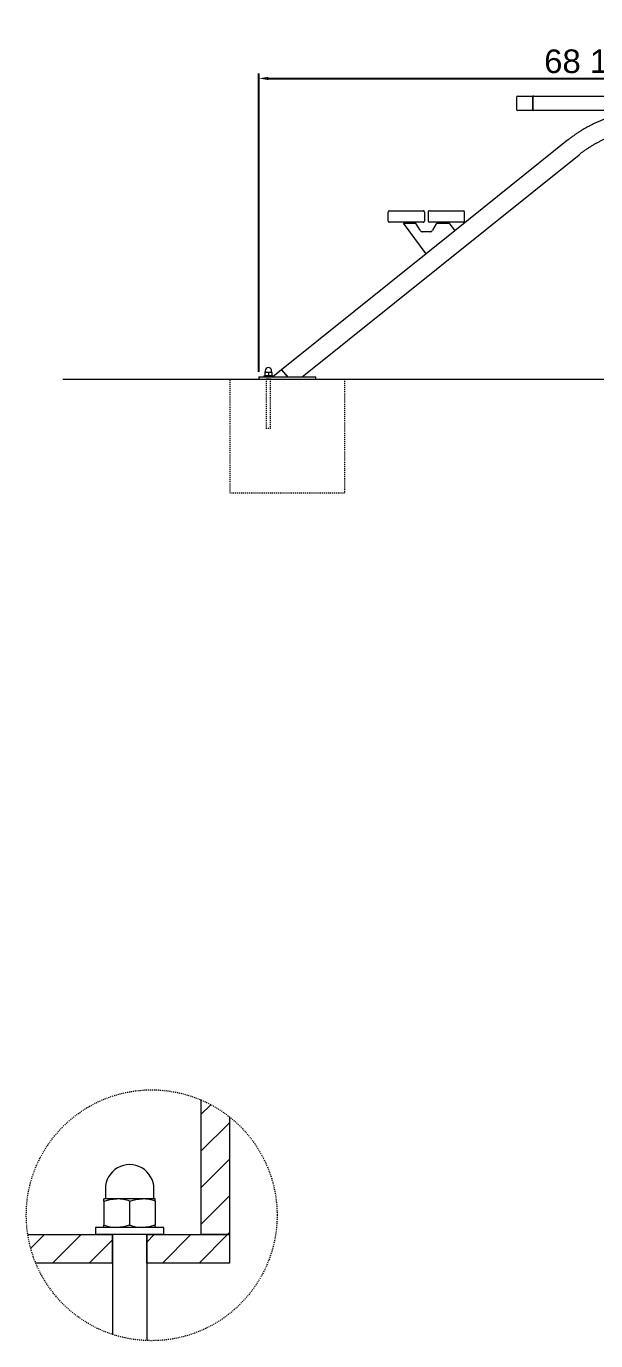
# Model space of a CAD drawing. Header units: inches. Extents: x -12 to 279, y -12 to 159.
# Drawn here: x 104.8 to 163.7, y 17.6 to 153.6 of the extents above; entities that cross this region are included whole.
import ezdxf

# ---------------------------------------------------------------- set-up
doc = ezdxf.new("R2010")
doc.units = ezdxf.units.IN
doc.linetypes.add('HIDDEN', pattern=[1.905, 1.27, -0.635])
for name, color, linetype, lineweight in [('ZANO_R', 7, 'Continuous', 0), ('ZANO_R_przerywana', 250, 'HIDDEN', 0), ('ZANO_W', 1, 'Continuous', 0)]:
    doc.layers.add(name, color=color, linetype=linetype, lineweight=lineweight)
doc.styles.get("Standard").update_dxf_attribs({"font": 'arial.ttf'})
doc.dimstyles.new('amerykanie', dxfattribs={"dimtxt": 50, "dimasz": 50, "dimexe": 0.5, "dimexo": 0.5, "dimgap": 1, "dimtad": 1, "dimdec": 0, "dimzin": 0, "dimlunit": 5, "dimtxsty": 'Standard', "dimcen": 0.09, "dimclrd": 1, "dimclre": 1, "dimclrt": 1, "dimazin": 0, "dimtfac": 1, "dimtdec": 0, "dimtmove": 0, "dimatfit": 3, "dimfxl": 1, "dimtzin": 0, "dimarcsym": 1})

# ---------------------------------------------------------------- blocks, each defined once
blk = doc.blocks.new('*D369')
at = {"layer": 'ZANO_W', "color": 1, "lineweight": -2}
for p, q in [((128.84, 117.83), (128.84, 148.7)), ((197.35, 146.75), (197.35, 148.7)), ((129.84, 148.2), (196.35, 148.2))]:
    blk.add_line(p, q, dxfattribs=at)
at = {"layer": 'ZANO_W', "color": 1}
for points in [[(129.84, 148.37), (129.84, 148.03), (128.84, 148.2)], [(196.35, 148.03), (196.35, 148.37), (197.35, 148.2)]]:
    blk.add_solid(points, dxfattribs=at)
at = {"layer": 'ZANO_W', "color": 1, "insert": (163.1, 149.96), "char_height": 2.438, "attachment_point": 5}
blk.add_mtext('68 1/2', dxfattribs=at)

msp = doc.modelspace()

# ---------------------------------------------------------------- linework, layer by layer
at = {"layer": 'ZANO_R'}
for p, q in [((155.51725, 146.25302), (155.51725, 144.99298)), ((155.51727, 146.25302), (155.51725, 146.25302)), ((155.63539, 146.37115), (155.85921, 146.37115)), ((155.85921, 146.37115), (156.59422, 146.37115)), ((156.59422, 146.37115), (157.24086, 146.37115)), ((157.18233, 144.99298), (157.18233, 146.25302)), ((157.22859, 144.99298), (157.22859, 146.25302)), ((157.28712, 146.37115), (157.24086, 146.37115)), ((157.28712, 146.37115), (157.93376, 146.37115)), ((157.93376, 146.37115), (159.39066, 146.37115)), ((159.39066, 146.37115), (196.50994, 146.37115)), ((155.51725, 144.99298), (155.51727, 144.99298)), ((155.85921, 144.87485), (155.63539, 144.87485)), ((156.59422, 144.87485), (155.85921, 144.87485)), ((157.24086, 144.87485), (156.59422, 144.87485)), ((157.28712, 144.87485), (157.24086, 144.87485)), ((157.93376, 144.87485), (157.28712, 144.87485)), ((159.39066, 144.87485), (157.93376, 144.87485)), ((196.50994, 144.87485), (159.39066, 144.87485)), ((160.78578, 141.79713), (149.11754, 132.43912)), ((133.31663, 117.32867), (161.97612, 140.31289)), ((142.23287, 133.4328), (142.23287, 134.37783)), ((142.351, 134.49596), (143.2763, 134.49596)), ((143.2763, 133.31467), (142.351, 133.31467)), ((143.2763, 134.49596), (145.85541, 134.49596)), ((145.85541, 133.31467), (143.2763, 133.31467)), ((145.85541, 134.49596), (145.85632, 134.49596)), ((145.85632, 133.31467), (145.85541, 133.31467)), ((145.97353, 134.37783), (145.97353, 133.4328)), ((145.97445, 134.37783), (145.97445, 133.4328)), ((146.36729, 134.37783), (146.36729, 133.4328)), ((146.48542, 134.49596), (148.98577, 134.49596)), ((148.98577, 133.31467), (146.48542, 133.31467)), ((148.98577, 134.49596), (149.98988, 134.49596)), ((149.98988, 133.31467), (148.98577, 133.31467)), ((149.98988, 134.49596), (149.99085, 134.49596)), ((149.99085, 133.31467), (149.98988, 133.31467)), ((150.10898, 133.4328), (150.10898, 134.37783)), ((146.15761, 130.06482), (143.80826, 133.22479)), ((143.80826, 133.22479), (145.01402, 133.22479)), ((145.01402, 133.22479), (145.01403, 133.22479)), ((145.52098, 132.48846), (145.13678, 133.15392)), ((145.52099, 132.48846), (145.13679, 133.15392)), ((145.52105, 132.48846), (145.13685, 133.15392)), ((145.52106, 132.48846), (145.13686, 133.15392)), ((146.56151, 132.33883), (145.78015, 132.33883)), ((149.11891, 132.43727), (146.15761, 130.06482)), ((147.20488, 133.15392), (146.82068, 132.48846)), ((147.32765, 133.22479), (148.53341, 133.22479)), ((148.53341, 133.22479), (149.11891, 132.43727)), ((148.53342, 133.22479), (148.53341, 133.22479)), ((148.53342, 133.22479), (148.53348, 133.22479)), ((148.53342, 133.22479), (149.11754, 132.43912)), ((148.53348, 133.22479), (149.11758, 132.43915)), ((148.53348, 133.22479), (148.53348, 133.22479)), ((148.53348, 133.22479), (149.11758, 132.43915)), ((149.11891, 132.43727), (149.11891, 132.43727)), ((146.15742, 130.06508), (131.20078, 118.06975)), ((146.15761, 130.06482), (146.15761, 130.06482)), ((125.88929, 117.09166), (137.70217, 117.09166)), ((125.88929, 117.09166), (137.70217, 117.09166)), ((128.84251, 117.32792), (128.84251, 117.09166)), ((128.84251, 117.32792), (134.74895, 117.32792)), ((129.3544, 117.42636), (129.3544, 117.32792)), ((129.3544, 117.42636), (130.29534, 117.42636)), ((129.64973, 117.82012), (129.47253, 117.82012)), ((129.47253, 117.78847), (129.47253, 117.45801)), ((129.49222, 117.95794), (129.49222, 117.82996)), ((130.06271, 117.09166), (129.59113, 117.09166)), ((129.64973, 117.82012), (130.00411, 117.82012)), ((129.82692, 117.78847), (129.82692, 117.45801)), ((130.00411, 117.82012), (130.18131, 117.82012)), ((130.16162, 117.82996), (130.16162, 117.95794)), ((130.18131, 117.78847), (130.18131, 117.45801)), ((131.20079, 118.06976), (130.27925, 117.3307)), ((130.28146, 117.32792), (130.27925, 117.33067)), ((130.29534, 117.42636), (130.29943, 117.42636)), ((130.29943, 117.34689), (130.29943, 117.42636)), ((131.20078, 118.06975), (131.79641, 117.32707)), ((134.74895, 117.09166), (134.74895, 117.32792)), ((122.85607, 42.52583), (122.85607, 28.6023)), ((122.85607, 41.00635), (123.88248, 42.03277)), ((122.85607, 37.21828), (125.80882, 40.17103)), ((125.80882, 40.76904), (125.80882, 28.6023)), ((122.85607, 33.43021), (125.80882, 36.38296)), ((112.96434, 33.32671), (112.96434, 32.36707)), ((117.98401, 32.36707), (117.98401, 33.32671)), ((112.8167, 32.05589), (112.8167, 32.29325)), ((114.14543, 32.29325), (112.8167, 32.29325)), ((112.8167, 32.05589), (113.46768, 32.2281)), ((112.8167, 32.05589), (112.8167, 29.57785)), ((113.46768, 32.2281), (114.14543, 32.29325)), ((116.80291, 32.29325), (114.14543, 32.29325)), ((115.47418, 32.05589), (116.12516, 32.2281)), ((115.47418, 32.05589), (115.47418, 29.57785)), ((116.12516, 32.2281), (116.80291, 32.29325)), ((118.13166, 32.29325), (116.80291, 32.29325)), ((118.13166, 32.05589), (118.13166, 32.29325)), ((118.13166, 32.05589), (118.13166, 29.57785)), ((122.85607, 29.64213), (125.80882, 32.59489)), ((104.93094, 28.60892), (113.70252, 28.6023)), ((105.23661, 27.17497), (106.67024, 28.6086)), ((107.49926, 25.64955), (110.45492, 28.60521)), ((111.93086, 29.34049), (111.93086, 28.60231)), ((119.01747, 29.34049), (111.93086, 29.34049)), ((119.01747, 28.60231), (111.93086, 28.60231)), ((112.8167, 29.34049), (112.8167, 29.57785)), ((113.70252, 25.64955), (113.70252, 28.6023)), ((113.70252, 28.6023), (113.70252, 18.26511)), ((114.8232, 29.40564), (114.14543, 29.34049)), ((115.47418, 29.57785), (114.8232, 29.40564)), ((117.48066, 29.40564), (116.80291, 29.34049)), ((117.24583, 25.64955), (117.24583, 28.6023)), ((117.24583, 28.6023), (125.80882, 28.6023)), ((117.24583, 28.6023), (117.24583, 17.62598)), ((117.24583, 27.81997), (118.02816, 28.6023)), ((118.13166, 29.57785), (117.48066, 29.40564)), ((118.13166, 29.34049), (118.13166, 29.57785)), ((118.86348, 25.64955), (121.81623, 28.6023)), ((119.01747, 28.60231), (119.01747, 29.34049)), ((122.65155, 25.64955), (125.60431, 28.6023)), ((125.80882, 28.6023), (122.85607, 28.6023)), ((125.60431, 28.6023), (125.80882, 28.80682)), ((111.28733, 25.64955), (113.70252, 28.06474)), ((113.70252, 25.64955), (105.69912, 25.64955)), ((125.80882, 25.64955), (117.24583, 25.64955))]:
    msp.add_line(p, q, dxfattribs=at)
at = {"layer": 'ZANO_R', "flags": 128}
for points in [[(157.24086, 146.37115), (157.22944, 146.36888), (157.21846, 146.36215), (157.20835, 146.35124), (157.19948, 146.33655), (157.1922, 146.31865), (157.18679, 146.29822), (157.18346, 146.27606), (157.18233, 146.25302)], [(157.22859, 146.25302), (157.22971, 146.27606), (157.23305, 146.29822), (157.23845, 146.31865), (157.24573, 146.33655), (157.2546, 146.35124), (157.26472, 146.36215), (157.2757, 146.36888), (157.28712, 146.37115)], [(157.18233, 144.99298), (157.18346, 144.96993), (157.18679, 144.94777), (157.1922, 144.92735), (157.19948, 144.90945), (157.20835, 144.89476), (157.21846, 144.88384), (157.22944, 144.87712), (157.24086, 144.87485)], [(157.28712, 144.87485), (157.2757, 144.87712), (157.26472, 144.88384), (157.2546, 144.89476), (157.24573, 144.90945), (157.23845, 144.92735), (157.23305, 144.94777), (157.22971, 144.96993), (157.22859, 144.99298)], [(130.28149, 117.32792), (130.2809, 117.32865), (130.27999, 117.32978), (130.27945, 117.33046), (130.27925, 117.3307), (130.27925, 117.3307)], [(131.20079, 118.06976), (131.20079, 118.06976), (131.20521, 118.06425), (131.21824, 118.048), (131.2397, 118.02126), (131.26926, 117.9844), (131.30649, 117.93797), (131.35087, 117.88265), (131.40172, 117.81924), (131.45833, 117.74866), (131.51985, 117.67194), (131.5854, 117.59021), (131.65401, 117.50466), (131.7247, 117.41652), (131.79641, 117.3271)], [(131.79641, 117.3271), (131.7247, 117.41652), (131.65401, 117.50466), (131.5854, 117.59021), (131.51985, 117.67194), (131.45833, 117.74866), (131.40172, 117.81924), (131.35087, 117.88265), (131.30649, 117.93797), (131.26926, 117.9844), (131.2397, 118.02126), (131.21824, 118.048), (131.20521, 118.06425), (131.20079, 118.06976), (131.20079, 118.06976)]]:
    msp.add_lwpolyline(points, dxfattribs=at)
at = {"layer": 'ZANO_R'}
for points in [[(108.57324, 117.09166), (202.80789, 117.09166)], [(125.80882, 28.6023), (125.80882, 25.64955)]]:
    msp.add_lwpolyline(points, dxfattribs=at)
for centre, radius, start, end in [((155.63537, 146.25302), 0.11813, 90, 180), ((155.63537, 144.99298), 0.11813, 180, 270), ((142.351, 134.37783), 0.11813, 90, 179.9466133), ((142.351, 133.4328), 0.11813, 179.9466133, 270), ((145.85632, 134.37783), 0.11813, 0.001321, 90.0013209), ((149.98988, 134.37783), 0.11813, 0.0533867, 90), ((149.98988, 133.4328), 0.11813, 270, 0.0533867), ((149.99085, 134.37783), 0.11813, 0.0533867, 90), ((149.99085, 133.4328), 0.11813, 270, 0.0533867), ((145.01402, 133.08304), 0.14175, 30.0000323, 90), ((145.01403, 133.08304), 0.14175, 30.0000323, 90), ((145.01409, 133.08304), 0.14175, 30.0000323, 90), ((145.78015, 132.63809), 0.29926, 210.0000323, 270), ((145.78016, 132.63809), 0.29926, 210.0000323, 270), ((145.78023, 132.63809), 0.29926, 210.0000323, 270), ((145.78022, 132.63809), 0.29926, 251.517042, 270), ((146.56151, 132.63809), 0.29926, 270, 329.9999677), ((147.32765, 133.08304), 0.14175, 90, 149.9999677), ((129.48238, 117.82996), 0.00984, 270, 0), ((129.82692, 117.95794), 0.3347, 0, 180), ((130.17146, 117.82996), 0.00984, 180, 270), ((115.47418, 33.32672), 2.50984, 359.9997308, 180.0002692), ((112.89051, 32.36708), 0.07383, 270.0029354, 359.9902351), ((114.11145, 28.26518), 4.02821, 70.2269566, 89.5167659), ((116.76894, 28.26518), 4.02821, 70.2269566, 89.5167659), ((118.05785, 32.36708), 0.07383, 180.0097649, 269.9970646), ((114.17944, 33.36881), 4.02846, 250.2279308, 269.5162644), ((116.83692, 33.36881), 4.02846, 250.2279308, 269.5162644)]:
    msp.add_arc(centre, radius, start, end, dxfattribs=at)
for centre, major_axis, ratio, start_param, end_param in [((145.85541, 134.37783), (0, 0.11813), 0.999953889, 4.71238898, 6.283185307), ((145.85541, 133.4328), (0, 0.11813), 0.999953889, 3.141592654, 4.71238898), ((145.85632, 133.4328), (0.11813, 0), 0.999953892, 4.71238898, 6.283185307), ((146.48542, 134.37783), (0.11813, 0), 0.99998463, 1.570796327, 3.141592654), ((146.48542, 133.4328), (0.11813, 0), 0.99998463, 3.141592654, 4.71238898), ((131.79573, 117.32792), (1.5209, 0.00079), 0.000558645, 5.537304429, 6.282488011), ((131.79573, 117.32792), (1.5209, 0.00076), 0.00053789, 5.53730444, 6.282513918)]:
    msp.add_ellipse(centre, major_axis=major_axis, ratio=ratio, start_param=start_param, end_param=end_param, dxfattribs=at)
for points, knots in [([(174.75857, 141.55839), (174.73005, 141.60337), (174.65156, 141.72717), (174.51487, 141.92405), (174.34597, 142.14665), (174.16726, 142.36132), (173.97913, 142.56794), (173.78174, 142.76625), (173.57533, 142.95606), (173.36011, 143.13715), (173.13629, 143.30934), (172.90412, 143.47244), (172.66383, 143.62624), (172.41566, 143.77058), (172.15988, 143.90528), (171.89676, 144.03016), (171.62659, 144.14507), (171.34965, 144.24985), (171.06627, 144.34435), (170.77677, 144.42845), (170.48148, 144.50202), (170.18076, 144.56496), (169.87496, 144.61718), (169.56446, 144.6586), (169.24963, 144.68916), (168.93087, 144.70882), (168.60856, 144.71756), (168.2831, 144.71537), (167.95489, 144.70225), (167.62433, 144.67823), (167.29181, 144.64334), (166.95775, 144.59765), (166.62254, 144.54121), (166.28659, 144.47411), (165.95027, 144.39644), (165.614, 144.30831), (165.27817, 144.20985), (164.94315, 144.10117), (164.60935, 143.98242), (164.27713, 143.85376), (163.94688, 143.71534), (163.61898, 143.56733), (163.29378, 143.40992), (162.97166, 143.2433), (162.65298, 143.06766), (162.33809, 142.88321), (162.02735, 142.69017), (161.7211, 142.48875), (161.41969, 142.27921), (161.12868, 142.06552), (160.9185, 141.90319), (160.80679, 141.81392), (160.78578, 141.79713)], [0, 0, 0, 0, 0.011441633, 0.031492619, 0.051533224, 0.071565767, 0.091595928, 0.111629008, 0.131671513, 0.151729699, 0.17180944, 0.191916095, 0.212054404, 0.232228396, 0.252441329, 0.272695646, 0.292992965, 0.313334086, 0.333719036, 0.354147119, 0.374616998, 0.395126785, 0.415674135, 0.436256359, 0.456870517, 0.477513521, 0.498182224, 0.5188735, 0.539584306, 0.560311743, 0.581053093, 0.601805853, 0.622567748, 0.643336749, 0.664111067, 0.684889156, 0.7056697, 0.726451574, 0.747233656, 0.768015302, 0.788796034, 0.809575522, 0.830353568, 0.851130093, 0.871905118, 0.892678753, 0.913451182, 0.93422265, 0.954993455, 0.975763933, 0.995442259, 1, 1, 1, 1]), ([(161.97612, 140.31289), (162.02075, 140.34838), (162.15184, 140.45262), (162.37343, 140.62032), (162.6423, 140.81328), (162.9158, 140.99855), (163.19344, 141.17598), (163.47484, 141.3453), (163.75958, 141.50628), (164.04724, 141.65869), (164.33742, 141.80234), (164.62969, 141.93703), (164.92361, 142.06259), (165.21876, 142.17886), (165.51472, 142.28569), (165.81106, 142.38296), (166.10734, 142.47056), (166.40314, 142.54838), (166.69803, 142.61635), (166.99161, 142.67442), (167.28344, 142.72252), (167.57312, 142.76062), (167.86025, 142.78872), (168.14444, 142.80681), (168.4253, 142.81491), (168.70247, 142.81302), (168.97557, 142.80121), (169.24427, 142.7795), (169.50823, 142.74797), (169.76713, 142.70666), (170.02066, 142.65566), (170.26853, 142.59503), (170.51045, 142.52485), (170.74616, 142.4452), (170.9754, 142.35615), (171.1979, 142.25777), (171.41341, 142.15014), (171.62168, 142.03333), (171.82246, 141.90742), (172.01548, 141.77249), (172.20045, 141.62863), (172.37714, 141.47602), (172.54503, 141.31461), (172.70459, 141.14539), (172.803, 141.02583), (172.85221, 140.96603)], [0, 0, 0, 0, 0.01201975, 0.035303113, 0.058586045, 0.081866877, 0.105144973, 0.128419736, 0.151690618, 0.174957133, 0.198218878, 0.221475548, 0.244726959, 0.267973063, 0.291213982, 0.314450027, 0.337681732, 0.360909884, 0.384135563, 0.407360084, 0.430584697, 0.453811458, 0.477042868, 0.500281924, 0.523532159, 0.546797693, 0.570083267, 0.593394273, 0.616736773, 0.640117489, 0.663543777, 0.687023548, 0.710565153, 0.734177191, 0.757868252, 0.78164656, 0.805519517, 0.829493147, 0.853571447, 0.877755678, 0.902043664, 0.926429182, 0.950901558, 0.975445609, 1, 1, 1, 1]), ([(129.47253, 117.78847), (129.51611, 117.8011), (129.57452, 117.81805), (129.63449, 117.8197), (129.64973, 117.82012)], [0, 0, 0, 0, 0.74592064, 1, 1, 1, 1]), ([(129.47253, 117.82012), (129.47253, 117.82008), (129.47253, 117.8198), (129.47253, 117.81288), (129.47253, 117.79665), (129.47253, 117.78847)], [0, 0, 0, 0, 0.0700900317, 0.5307844344, 1, 1, 1, 1]), ([(129.64973, 117.42636), (129.63449, 117.42678), (129.57452, 117.42843), (129.51611, 117.44537), (129.47253, 117.45801)], [0, 0, 0, 0, 0.25407936, 1, 1, 1, 1]), ([(129.47253, 117.45801), (129.47253, 117.44916), (129.47253, 117.43131), (129.47253, 117.42802), (129.47253, 117.42636)], [0, 0, 0, 0, 0.495457963, 1, 1, 1, 1]), ([(129.64973, 117.82012), (129.69537, 117.8164), (129.75538, 117.81152), (129.81311, 117.79292), (129.82692, 117.78847)], [0, 0, 0, 0, 0.760800859, 1, 1, 1, 1]), ([(129.82692, 117.45801), (129.81311, 117.45356), (129.75538, 117.43496), (129.69537, 117.43007), (129.64973, 117.42636)], [0, 0, 0, 0, 0.239199141, 1, 1, 1, 1]), ([(129.82692, 117.78847), (129.8557, 117.79731), (129.91378, 117.81517), (129.97382, 117.81846), (130.00411, 117.82012)], [0, 0, 0, 0, 0.4954579635, 1, 1, 1, 1]), ([(130.00411, 117.42636), (129.99991, 117.42639), (129.96811, 117.42668), (129.90814, 117.43359), (129.85416, 117.44982), (129.82692, 117.45801)], [0, 0, 0, 0, 0.070090032, 0.530784434, 1, 1, 1, 1]), ([(130.00411, 117.82012), (130.00831, 117.82008), (130.04012, 117.8198), (130.10009, 117.81288), (130.15407, 117.79665), (130.18131, 117.78847)], [0, 0, 0, 0, 0.070090032, 0.530784434, 1, 1, 1, 1]), ([(130.18131, 117.45801), (130.15253, 117.44916), (130.09445, 117.43131), (130.03441, 117.42802), (130.00411, 117.42636)], [0, 0, 0, 0, 0.495457963, 1, 1, 1, 1]), ([(130.18131, 117.78847), (130.18131, 117.79731), (130.18131, 117.81517), (130.18131, 117.81846), (130.18131, 117.82012)], [0, 0, 0, 0, 0.495457963, 1, 1, 1, 1]), ([(130.18131, 117.42636), (130.18131, 117.42639), (130.18131, 117.42668), (130.18131, 117.43359), (130.18131, 117.44982), (130.18131, 117.45801)], [0, 0, 0, 0, 0.070090032, 0.530784434, 1, 1, 1, 1])]:
    msp.add_open_spline(points, degree=3, knots=knots, dxfattribs=at)
at = {"layer": 'ZANO_R_przerywana', "ltscale": 0.05}
for p, q in [((125.88929, 105.27879), (125.88929, 117.09166)), ((125.88929, 105.27879), (125.88929, 117.09166)), ((129.59066, 117.09166), (129.59066, 111.97275)), ((130.06318, 111.97275), (130.06318, 117.09166)), ((137.70217, 117.09166), (137.70217, 105.27879)), ((137.70217, 117.09166), (137.70217, 105.27879)), ((130.06318, 111.97275), (129.59066, 111.97275)), ((137.70217, 105.27879), (125.88929, 105.27879)), ((137.70217, 105.27879), (125.88929, 105.27879))]:
    msp.add_line(p, q, dxfattribs=at)
at = {"layer": 'ZANO_R_przerywana', "color": 1, "ltscale": 0.05}
msp.add_circle((117.75549, 30.5931), 12.97713, dxfattribs=at)

# ---------------------------------------------------------------- dimensions: what is measured, and where the dimension line sits
at = {"layer": 'ZANO_W'}
dim = msp.add_linear_dim(base=(197.34997, 148.19877), p1=(128.84251, 117.32792), p2=(197.34997, 146.25302), dimstyle='amerykanie', override={"dimtxt": 2.4375, "dimasz": 1, "dimgap": 0.5, "dimdec": 4, "dimaunit": 1, "dimadec": 1, "dimtdec": 4, "dimtmove": 1, "dimfrac": 2}, dxfattribs=at)
dim.commit()
dim.dimension.update_dxf_attribs({"geometry": '*D369', "text_midpoint": (163.09624, 149.95909)})

doc.saveas('drawing.dxf')
